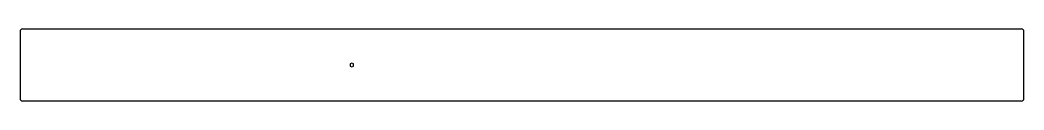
# Model space of a CAD drawing. Header units: millimetres. Extents: x 0 to 1773, y 0 to 128.
import ezdxf

# ---------------------------------------------------------------- set-up
doc = ezdxf.new("R2010")
doc.units = ezdxf.units.MM

msp = doc.modelspace()

# ---------------------------------------------------------------- linework, layer by layer
at = {"color": 7, "linetype": 'Continuous', "lineweight": 25}
for p, q in [((5, 128), (1768, 128)), ((0, 123), (0, 5)), ((1773, 5), (1773, 123)), ((586, 67.5), (583, 65.8)), ((583, 65.8), (583, 62.2)), ((583, 62.2), (586, 60.5)), ((589, 65.8), (586, 67.5)), ((586, 60.5), (589, 62.2)), ((589, 62.2), (589, 65.8)), ((1768, 0), (5, 0))]:
    msp.add_line(p, q, dxfattribs=at)
for centre, start, end in [((5, 123), 90, 180), ((1768, 123), 0, 90), ((5, 5), 180, 270), ((1768, 5), 270, 0)]:
    msp.add_arc(centre, 5, start, end, dxfattribs=at)

doc.saveas('drawing.dxf')
